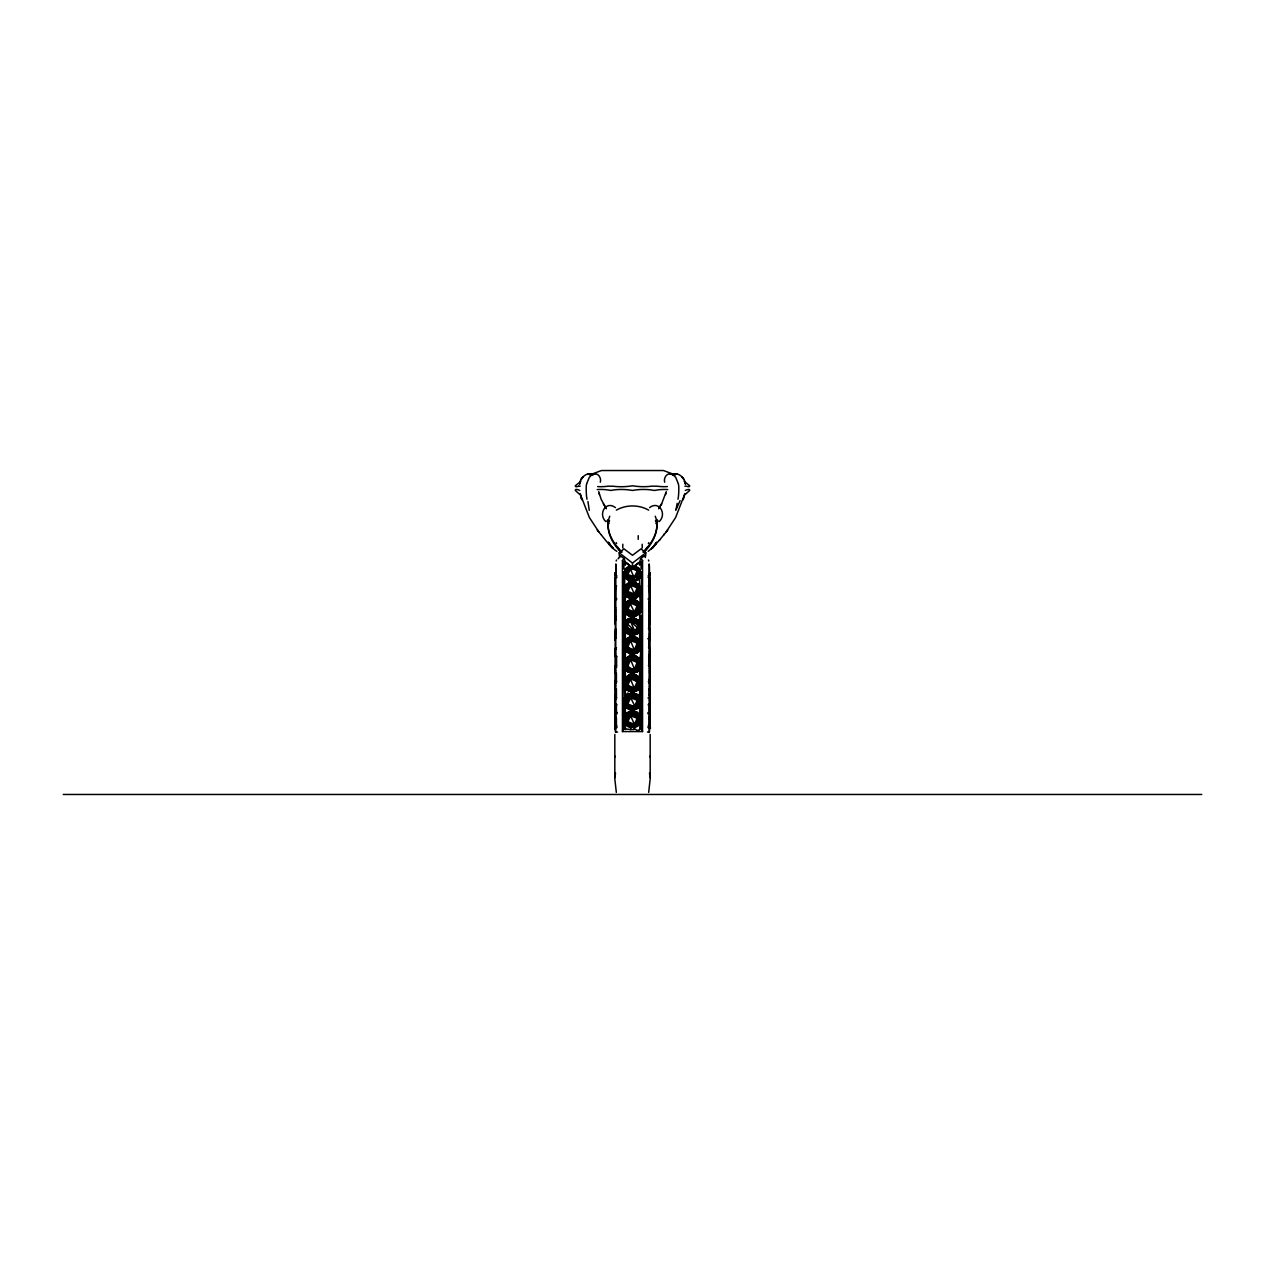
<?xml version="1.0" encoding="UTF-8"?>
<svg xmlns="http://www.w3.org/2000/svg" width="1265" height="1265" viewBox="0 0 1265 1265"><rect width="100%" height="100%" fill="white"/><g stroke="black" fill="none" stroke-linecap="round" stroke-linejoin="round"><path stroke-width="1.5" d="M616.387 619.818L615.438 619.376L615.454 608.987L614.822 700.763L615.549 700.067M615.565 680.364L614.822 686.784L615.565 685.472M615.628 665.706L614.822 672.601L615.565 670.513M615.691 649.53L614.822 649.862L614.822 656.503L614.932 653.784A3.068 0.838 -0.7 0 0 615.565 653.768L614.932 653.784M615.77 632.279L614.822 632.674L614.822 640.216L615.596 636.374M615.328 615.17L614.822 623.993L614.964 618.379A3.099 1.534 -0.6 0 0 615.612 618.364M615.533 597.744L614.822 607.137L615.865 607.896M616.925 726.964C612.529 727.818 616.166 732.973 614.822 722.631L614.885 725.414A3.052 2.166 1.3 0 1 615.549 725.398M616.624 712.733L615.122 713.587L616.15 718.868M615.676 694.959L614.822 695.386L614.822 725.999M616.656 681.582L615.09 683.875L615.343 689.03L616.324 689.504M614.822 666.038L615.486 673.692M616.782 656.661L615.375 656.045L614.822 649.862M614.964 587.529L614.948 617.241M614.964 586.122L614.822 588.715L615.312 572.634M616.387 718.093A5.281 3.273 -81 0 1 616.355 720.402A5.266 3.257 81 0 1 616.387 722.71L616.387 723.264A5.281 2.767 65.6 0 1 616.34 725.193A5.266 1.85 55.9 0 1 616.387 726.537L615.328 727.217L615.328 730.949L615.691 732.388L617.573 731.992M615.328 718.488L615.328 713.065M616.925 704.858L615.343 704.083L615.343 697.964L616.64 697.537M615.343 689.03L615.359 682.167M615.359 673.628L615.375 666.102L616.529 665.611M615.375 656.045L615.391 648.281L616.498 647.727M615.691 732.388L615.818 565.313M636.153 708.89L633.986 709.507L625.795 701.933C619.945 700.019 635.157 683.163 623.898 701.474C623.724 708.732 633.686 712.322 638.588 707.277C641.007 704.985 641.782 701.237 640.47 698.169C640.201 695.639 633.212 692.145 638.034 695.165C640.643 697.031 641.719 700.604 640.754 703.64C640.722 706.17 633.385 711.689 637.244 706.455L637.449 694.706L635.441 693.742L624.024 702.85L625.448 706.139L639.552 706.139L640.817 703.546L630.856 693.252L634.16 693.252L632.5 695.529L628.863 694.026C627.756 702.138 623.724 712.132 636.153 708.89L628.863 694.026L632.5 695.529L634.73 693.505L631.014 693.346L634.16 693.252M634.967 674.862C643.537 676.822 642.683 690.469 633.986 691.417L625.795 683.353C621.51 683.369 625.558 677.06 627.693 675.953L624.562 679.669L624.404 685.978L627.551 690.01L634.113 691.718L634.144 694.011A8.681 8.349 3.1 0 1 638.604 696.319L640.311 698.09M623.914 589.126C623.329 582.153 620.989 566.641 632.5 566.767C644.011 566.673 641.703 582.106 641.086 589.126M624.641 587.419L624.689 576.998M625.384 565.202L625.005 562.008L626.017 562.577M627.693 712.369L626.412 713.555L627.567 712.638L627.756 723.991C618.332 718.694 631.883 730.395 636.153 726.063C649.166 715.421 635.71 715.278 625.448 714.535L624.024 717.65L630.571 724.244L633.986 726.648L637.449 725.351L637.449 712.638L630.856 711.199L634.16 711.199L630.571 715.816L624.024 720.338L624.704 722.315C641.908 727.565 644.96 722.963 631.014 711.341L634.129 712.274A8.681 7.938 2.3 0 1 638.588 714.488L640.28 715.879M630.571 706.613L629.559 709.159L627.756 706.455C620.957 704.178 627.155 708.938 630.666 710.124L630.666 712.322A8.729 8.064 -0.3 0 0 626.381 714.44L624.72 715.879M641.086 686.025L641.086 700.13L634.429 706.613L627.835 704.004L624.404 704.257L625.795 701.933L624.183 699.308L624.704 697.98L627.756 697.41L626.412 695.45L625.906 696.161L627.756 697.41L639.964 697.331L640.817 703.546M627.551 690.01L624.926 687.022L623.898 682.974L624.704 686.674L627.756 688.018L639.552 687.939L640.596 685.978L631.014 674.704L628.405 675.526L627.551 690.01L629.559 691.054L632.5 689.963L640.976 681.598C640.169 675.953 633.006 672.695 628.199 675.716L629.164 675.146L627.756 678.673L624.704 679.479L624.119 680.886L625.795 683.353L624.404 685.978L627.756 688.018L629.164 690.785M640.96 680.997A8.634 8.507 -0.1 0 0 640.106 678.673L639.22 683.353C642.414 685.108 639.837 687.812 637.244 688.018L635.836 690.785L637.449 690.01L637.244 678.673L639.552 678.198L640.074 678.957L627.756 678.673L626.412 676.965L624.704 679.479L627.835 681.566L634.16 674.672L628.847 675.399L635.441 691.054L630.808 691.623L630.682 694.042A8.729 8.444 -0.4 0 0 626.381 696.288L624.689 698.09M640.169 649.214L638.604 651.222A8.776 8.76 -6.3 0 1 635.805 653.104L634.176 653.594L634.176 655.887L627.835 662.417C621.653 677.06 642.367 675.225 641.07 663.429C641.513 655.397 625.432 651.491 627.835 662.417C621.479 664.505 625.021 670.972 629.559 672.363L632.5 671.035L640.976 662.781L640.296 660.63L625.448 659.334L624.024 662.781L624.404 667.208L627.835 666.276C633.243 672.964 646.589 664.22 636.595 671.826A8.776 8.776 0 0 1 635.805 672.221A8.776 8.76 5 0 0 638.604 670.45L637.244 669.074L637.449 657.215L635.852 656.314M623.914 720.876L623.914 728.656L630.666 729.557C631.551 721.619 635.71 733.479 639.616 729.557L641.086 728.656L641.086 720.876M624.689 679.542L626.396 677.439A8.729 8.665 -0.3 0 1 630.682 675.115L630.697 672.79L629.195 672.316A8.776 8.776 0 0 1 627.551 671.415M626.46 658.069A8.76 8.76 0 0 1 630.792 655.729L630.697 653.562L629.195 653.104A8.713 8.697 12 0 1 626.396 651.222L624.056 647.048L624.704 641.719L628.847 637.592L634.144 636.769L634.176 634.461L635.805 633.986M633.291 636.722L630.745 636.801L630.713 634.445L629.195 633.971A8.713 8.555 4.1 0 1 626.396 632.12L624.056 628.341L624.704 623.06L628.183 619.344L634.065 618.079L634.192 615.691L635.805 615.217A8.776 8.412 -1.1 0 0 638.604 613.43C640.296 612.26 643.031 607.738 639.205 607.817L631.014 600.29C624.436 600.938 621.447 609.92 626.412 614.3M640.47 630.096A8.808 8.618 0 0 0 640.96 628.499L641.134 626.855A8.697 8.507 0.4 0 0 641.086 626.033C642.272 618 630.682 620.672 630.729 615.676L629.195 615.217A8.713 8.317 2.3 0 1 626.396 613.414L624.404 611.106L624.056 606.9L625.859 603.294L628.847 600.922L627.756 603.31L627.693 615.249L627.029 614.79L627.756 612.323L639.647 613.035L640.438 611.691A8.808 8.365 0.2 0 0 640.96 610.268M628.183 584.003L637.165 587.972L640.596 588.051L640.944 589.427L639.205 590.043L640.296 594.012L636.153 597.776L629.559 583.386L636.153 583.655L637.244 585.758L639.948 586.849L640.596 588.051L639.205 590.043L640.596 593.38C639.394 597.697 625.021 590.565 626.412 596.195L624.53 593.918L624.056 589.427L628.405 584.082L627.551 584.367L627.756 594.344L626.412 596.495L624.704 594.012L625.795 590.043L624.404 588.051L627.756 585.758C630.966 578.753 637.86 589.205 640.976 592.099L638.604 595.325A8.776 8.08 -0.8 0 1 635.805 597.064L634.208 597.491C636.295 601.223 628.61 601.239 630.729 597.491L629.195 597.048A8.713 7.97 1.9 0 1 626.396 595.309C619.913 590.913 627.282 580.951 633.986 583.07C641.893 581.41 643.284 600.148 637.244 594.344L637.449 584.367L640.074 587.245L641.118 590.992L641.07 590.059L639.205 590.043L630.27 598.266L634.16 598.566L624.183 588.731C625.985 583.276 633.512 581.52 637.971 584.936L625.906 585.727M640.311 576.998L638.604 578.105A8.776 7.606 -0.6 0 1 635.805 579.75L634.208 580.161C636.168 583.971 628.768 583.971 630.745 580.145L629.195 579.734A8.713 7.495 1.6 0 1 626.412 578.089L625.384 577.061M624.562 715.737L627.756 715.421L629.258 711.562L632.5 713.65L635.757 711.562L637.244 715.421L639.552 714.535C642.494 721.635 630.682 730.601 626.412 724.244L626.966 724.956L627.756 723.991L624.562 721.777M632.5 713.65L632.5 710.993L631.757 711.278L632.5 713.65L634.73 711.499M640.976 662.781L640.944 665.912A8.808 8.808 0 0 1 640.47 667.541L640.976 665.754L632.5 657.61L633.291 655.618M629.164 653.309L625.448 650.273L624.024 646.842L632.5 638.525L632.5 636.769C624.926 636.422 624.23 657.436 634.176 653.594M625.448 595.23L624.562 594.012L627.756 594.344L627.029 596.953L628.847 597.776L630.571 593.949L629.559 598.045L632.5 596.115L632.468 600.227L635.742 600.954L632.5 600.132L628.847 600.922L636.153 615.707L637.449 601.65L635.441 600.638L628.847 600.922M631.014 583.07L632.5 583.971L634.16 583.276L632.5 582.896L624.024 592.099L623.914 605.998M632.484 583.039L630.745 580.145M634.129 712.274L634.113 710.029L629.559 709.159M628.847 675.399L632.5 676.728L635.836 675.146L637.244 678.673L640.438 679.684L638.604 677.455A8.681 8.602 6.4 0 0 634.16 675.115L634.16 672.695A8.634 8.618 0 0 0 637.228 671.415L637.244 669.074L640.296 667.92L637.165 666.276L640.596 667.208L639.22 664.331L640.596 661.342L637.244 659.587L635.441 656.187L632.5 657.61L629.559 656.187L625.859 658.78L624.183 662.054L633.986 672.743L636.817 671.715L637.244 669.074L639.094 669.802L640.296 667.92M640.96 720.085A8.808 7.938 0 0 1 640.47 721.54L637.165 721.777L640.296 722.315L636.595 725.636L640.438 721.777M635.742 708.859L630.033 709.159L631.014 709.507L634.429 706.613L637.165 700.32L640.596 698.659L639.22 701.933L640.596 704.257L637.165 704.004L640.296 704.921L637.244 706.455L637.307 708.115L639.552 706.139M634.429 697.711L635.441 693.742L637.244 697.41L638.588 695.671L637.449 694.706M640.976 681.598L639.22 683.353L640.296 686.674L639.094 688.524L637.244 688.018L635.836 690.785A8.776 8.649 0 0 0 636.564 690.405L639.552 687.939M638.588 677.091L637.449 676.127L637.244 678.673L638.588 677.091L639.552 678.198M640.311 604.717L639.663 594.186M641.086 642.92L641.086 627.835M640.944 610.046L641.118 608.291L641.086 612.782M641.086 569.076L641.055 563.431C637.845 560.948 641.908 557.185 644.454 555.983M620.546 555.983L624.262 558.671L622.443 560.49L622.443 731.565L642.557 731.565L642.557 560.49L640.738 558.671M648.075 726.964C652.724 730.3 649.024 727.644 650.178 722.631L650.178 725.999L650.036 587.529M649.688 572.634L650.178 588.715L650.178 581.774L650.036 583.987M616.371 638.351L615.502 637.987L615.739 628.879M616.498 599.61L615.47 599.12L615.502 586.849L616.656 586.043M616.008 575.449L615.818 563.953L615.818 564.838M649.182 614.964L650.178 615.359L649.388 616.624M648.834 680.017L650.178 681.803L649.546 686.974M614.822 757.118L614.837 755.948M649.973 579.18L649.72 582.612M649.324 694.959L650.178 695.386L649.546 700.905M614.822 586.723L614.869 583.94M614.822 605.192L614.996 599.151L616.877 598.883M607.627 520.168L609.556 520.753L607.437 520.374L607.817 522.619M649.34 629.48L649.087 620.704L649.024 629.148M624.262 558.671L625.226 561.976L641.102 574.057L639.141 579.006L640.438 577.251L630.571 576.808L627.756 577.267L627.551 580.097L627.551 568.159L634.967 567.384L629.559 567.226L635.742 581.173M634.176 634.461C624.768 638.019 628.31 625.305 627.551 619.739C630.966 617.636 635.726 617.873 638.588 620.799C646.162 627.045 623.724 615.928 624.119 624.863M629.258 637.481L633.986 636.912L637.449 638.351C639.125 642.905 633.212 659.223 639.647 650.178C641.624 647.316 641.576 643.268 639.552 640.438L625.448 640.438L624.404 642.43L633.986 653.799L636.153 653.12L637.244 649.925L640.296 648.977L640.976 646.842L631.014 636.912M624.562 623.487L627.756 621.653L628.847 618.996L632.5 619.724C637.892 616.956 624.009 618.063 630.571 621.558L637.165 624.23L640.296 623.06L640.944 625.1L629.559 634.524C618.253 630.966 629.353 619.376 636.153 618.996C641.039 621.858 632.421 640.817 639.552 631.472A8.808 8.618 0 0 0 640.106 630.84M615.106 572.634L615.628 574.911M633.132 567.179L639.79 561.96L627.835 571.211L624.704 570.989L628.183 567.811L624.183 572.239L632.5 578.927L630.84 581.505L634.16 581.505L635.441 580.935L632.5 578.927L629.258 581.173L639.205 573.251L641.07 573.472L641.102 574.421L640.074 570.894L637.449 568.159L637.449 580.097L638.588 579.212L637.244 577.267L640.596 576.571L639.205 573.251L640.596 571.59L628.847 567.479L627.756 569.234C623.582 569.977 622.744 575.622 625.448 578.311L627.756 577.267L628.958 579.718M641.07 573.472L639.205 573.251L640.47 577.172L640.817 576.002M645.688 556.062L645.814 552.789L641.007 548.868L632.5 555.303L623.993 548.868L619.186 552.789L619.312 556.062M615.454 588.051L615.502 586.849M615.438 588.225L615.154 594.534M614.837 777.659L615.517 773.073M649.562 612.545L649.324 601.112L649.309 610.552M624.404 716.385L625.906 714.013L627.756 715.421L629.164 711.594L628.199 712.274L629.559 711.736L630.571 715.816L627.835 721.777L624.404 721.683L623.93 719.69L624.53 715.832L625.795 719.706L624.704 722.315L627.835 721.777L634.429 724.244L635.441 726.331L632.5 726.521M641.07 590.059L640.976 589.395M615.106 575.67L615.328 573.946L615.517 575.29M677.17 503.359L676.111 509.273M615.423 629.053L615.312 633.607M649.498 703.957L649.498 710.851L649.577 703.087M649.514 717.856L649.498 724.687L649.577 717.129M650.178 714.187L650.178 709.428L649.546 714.282M627.693 597.396L627.756 594.344L625.052 594.645M648.502 599.61L649.894 597.57L649.577 591.293M615.391 648.281L615.312 651.443M649.214 648.186L649.056 638.999L649.056 648.344M649.641 673.249L649.562 681.218L649.91 670.782M649.514 688.824L649.53 696.288L649.593 688.255M614.996 597.444L614.822 597.902M648.676 689.504L649.657 689.03L649.925 683.922L648.344 681.582M648.075 704.858L649.657 704.083L649.925 701.174M648.85 718.868L649.925 713.523L648.376 712.733M648.613 619.818L649.672 617.288M648.85 656.361L649.688 653.594M640.976 575.385L640.754 576.461L639.205 573.251M615.375 666.102L615.312 668.363M629.164 634.508L624.926 630.729L637.244 630.919L638.588 632.563L637.307 633.702L640.754 629.132L640.47 623.582A8.697 8.507 0.4 0 1 640.754 624.404M647.759 638.778L649.498 637.987L649.688 635.742M623.898 683.084L624.056 681.361A8.76 8.634 0 0 1 624.894 678.894M623.898 701.474L624.056 699.719L625.795 701.933L623.93 702.154L624.704 704.921L627.756 706.455L629.164 708.827M641.118 626.602L640.944 628.341L641.118 626.602L639.22 626.286L631.014 618.348M640.944 575.749L641.102 574.057M640.976 592.099L641.118 590.692L639.205 590.043L640.754 593.174L640.976 592.099L641.086 605.998M623.914 623.93L623.914 609.667L630.571 603.152L637.165 605.745L640.596 605.524C643.063 611.422 635.916 594.819 634.429 603.152L625.448 603.658L623.866 608.686A8.649 8.191 0.1 0 0 623.914 609.493M640.106 649.514A8.808 8.776 -0.3 0 0 640.96 647.142L640.296 641.719L637.244 640.485L635.836 637.513A8.76 8.729 0 0 0 634.318 636.959A8.649 8.602 0.2 0 0 629.211 637.513L635.742 653.357M624.404 667.208L625.795 664.331L624.246 661.785L624.056 665.912A8.634 8.618 0 0 0 624.53 667.493L624.056 665.912M640.976 643.885L634.429 649.783L627.756 649.925L625.052 649.657L624.056 643.759L625.795 645.197L624.404 648.281L627.835 647.048C635.726 652.898 643.363 644.77 639.616 659.476L640.438 660.915A8.634 8.618 0 0 1 640.96 662.496L641.118 664.251L639.22 664.331L640.754 666.718L640.976 665.754M624.119 662.196L624.515 661.01A8.76 8.76 0 0 0 624.04 662.56L623.898 664.251L625.795 664.331L624.704 660.63L627.693 657.12L624.562 660.915L625.795 664.331L624.024 665.754M640.944 647.048L640.944 643.759L638.604 639.078A8.681 8.618 -6.2 0 0 634.176 636.738M648.992 575.449L649.672 573.946L649.894 575.67M630.713 636.785A8.729 8.634 0.3 0 0 626.396 639.078L624.183 643.142L625.795 645.197L623.93 646.099L624.056 643.759M624.183 588.731L624.704 594.012L627.835 591.482L630.571 585.505M640.976 717.65L640.47 721.683L640.47 715.832M641.118 683.084L640.754 685.424L639.22 683.353L641.118 683.084L640.596 680.191L637.165 681.566L630.571 678.878L627.835 685.377L624.404 685.978M624.04 699.529L623.866 701.126A8.618 8.207 0 0 0 623.93 701.949M627.551 633.528C614.537 608.101 636.311 645.039 637.244 630.919L640.438 630.017L640.976 628.088L639.22 626.286L640.296 623.06M624.04 589.68L623.866 591.198A8.618 7.796 0 0 0 624.53 594.17M634.208 580.161L632.5 581.552M587.956 501.525L589.253 510.38M608.37 520.389C606.457 532.328 612.687 544.108 621.052 552.267M624.024 681.598L624.562 679.669L627.835 681.566L625.795 683.353L624.056 681.361M615.106 597.57L615.47 599.12M636.817 580.429L637.244 577.267L639.647 578.421L637.244 577.267L636.042 579.718M640.817 592.747L640.438 594.012L637.244 594.344L636.595 597.792L638.588 596.195M641.07 607.69L639.205 607.817L640.438 611.691L637.244 612.323L636.817 615.407L640.596 611.106L640.976 609.746L639.205 607.817L640.596 605.524M627.756 697.41L628.405 694.074L627.756 697.41L625.448 696.715L624.704 697.98L625.795 701.933L624.404 698.659M677.993 499.264C678.957 495.121 679.068 484.495 678.356 483.989M628.847 580.698L627.756 577.267L624.562 577.251L624.246 572.27M637.449 633.528L636.595 634.129L637.244 630.919L639.647 631.425L640.881 628.863M626.966 724.956L627.756 723.991L625.052 722.884M579.576 483.989L579.75 482.977L579.56 484.147C579.702 478.36 587.213 470.88 592.779 475.166L590.929 474.027L591.735 474.359M615.343 697.964L615.312 699.007M630.666 712.322L631.757 711.278M637.449 652.376L636.595 652.946L637.244 649.925L639.141 650.858L640.596 648.281L639.22 645.197L640.596 642.43L637.165 643.205L630.571 640.485L629.559 637.291L632.5 638.525C635.663 634.429 644.739 643.442 637.165 643.205L634.429 649.783L631.014 653.799L629.258 653.357L632.5 651.886L636.153 653.12M634.208 597.491L632.5 598.661L630.729 597.491M623.93 719.69L623.898 718.757L625.795 719.706L624.246 716.575L623.93 719.69L625.795 719.706L624.704 715.737L625.448 714.535M627.551 568.159L625.448 569.946M666.276 491.658L661.595 503.897M624.151 643.284L624.515 642.114L627.835 643.205L624.704 641.719L625.906 639.837L627.756 640.485L629.164 637.513L627.551 638.351L627.756 640.485L624.562 642.082M619.597 557.501L620.514 555.983M586.644 483.989C585.932 484.495 586.043 495.121 587.007 499.264M657.183 522.619L657.563 520.374L655.444 520.753L657.373 520.168M636.153 615.707L632.5 614.189L629.258 616.087L639.205 607.817L640.754 610.821L640.976 609.746M624.183 699.308L623.914 686.025M637.244 630.919L639.141 632.089L640.296 630.176L630.571 621.558L636.153 634.239L629.258 634.54L627.756 630.919L624.404 629.496L625.795 626.286L624.704 623.06L625.906 621.21L627.756 621.653L628.847 618.996M656.519 520.737L655.934 523.631M640.596 576.571L637.165 574.484M640.596 623.74L639.22 626.286L640.754 629.132L640.976 628.088M635.852 708.827L637.244 706.455L639.141 706.503M634.192 615.691L632.895 616.624M684.934 493.556L675.636 517.496L666.307 531.711L667.683 530.003M629.164 600.986L624.119 606.741M630.682 694.042L632.5 693.046L632.5 695.529L631.757 693.267M586.739 483.562L589.269 477.411L591.814 474.834L594.898 473.885L593.696 474.106C598.266 472.446 601.666 478.344 600.306 482.218M640.976 646.842L640.754 647.854L639.22 645.197L641.086 644.612M630.666 710.124L633.259 709.712M624.119 589.348L624.357 588.367M629.164 581.141L630.571 576.808M624.704 604.86L627.756 603.31L627.693 601.697L625.448 603.658M624.024 643.885L624.246 642.952A8.76 8.729 0 0 1 624.53 642.177L624.183 643.142M665.943 493.366L665.627 494.568M629.164 616.039L630.571 612.007L624.183 606.235A8.76 8.317 0.1 0 1 624.53 605.54M649.91 727.249L648.55 727.027M629.559 634.524L630.571 630.697M640.881 703.087L638.604 707.941L634.144 710.155M650.115 713.998L648.202 714.077M624.325 572.049L625.384 568.776L628.278 566.593L629.859 566.024L632.31 567.368M647.427 731.992L649.309 732.388L649.672 727.217M648.676 792.38L650.178 778.955L650.178 734.475M634.429 659.682L635.742 656.282L631.014 655.792L629.559 656.187L627.756 659.587L624.404 661.342M625.906 569.408L638.588 569.266L636.153 567.479L630.84 567.194M657.405 522.192L657.673 520.642M630.666 729.557L634.097 729.462M624.183 717.002L624.53 715.832M640.881 684.918L638.604 689.472A8.665 8.46 0.4 0 1 634.144 691.765M640.817 610.442L640.47 611.596L637.165 609.414L640.296 611.77L637.307 615.249L637.244 612.323L639.647 613.035M632.5 567.131L631.014 566.941M625.859 585.995L624.704 587.419M684.144 496.797L683.147 499.833M636.153 580.698L637.244 577.267M636.153 597.776L637.244 594.344L639.552 595.214M640.817 647.569L640.47 648.645L637.165 647.048L640.296 648.977M649.309 732.388L649.182 563.953L649.451 566.467M640.817 628.8L640.438 630.017L639.22 626.286L640.976 625.179M624.183 662.054L624.53 661.01M640.976 684.539L641.086 682.341M637.971 712.812L637.244 715.421L640.438 715.737L637.165 718.283L634.429 724.244L630.571 715.816L637.165 718.283L640.596 716.385L639.22 719.706L640.817 721.003M640.47 667.493L640.817 666.497M616.166 561.012L616.514 560.031M638.034 695.165L637.244 697.41L640.438 698.074L637.165 700.32L630.571 697.711L627.835 704.004L624.562 704.447L627.756 706.455L626.966 707.72L626.412 707.056L627.567 708.147M630.697 675.13L632.5 674.482L632.5 676.728L629.559 675.099M640.137 723.011L639.616 729.557M637.244 669.074L635.441 672.363L632.5 671.035L629.258 672.221L630.571 669.011L634.429 669.011L635.836 672.174L636.817 671.715M626.966 633.069L627.756 630.919L624.562 630.017L625.052 630.84A8.649 8.444 0.1 0 0 625.321 631.535L627.756 630.919L628.847 634.239M640.976 572.871L639.948 570.468L634.73 567.068M637.244 678.673L638.034 676.569M624.119 647.506L625.448 650.273L627.756 649.925L628.847 653.12L630.571 649.783L629.559 653.404L626.966 651.918L627.756 649.925L624.562 648.739L627.835 647.048L630.571 640.485M609.777 516.199C604.322 528.976 612.75 543.46 622.111 552.078M624.689 604.717L627.946 600.701A8.776 8.191 0.3 0 1 630.729 599.657M616.45 698.786L616.387 698.264A5.266 1.85 55.8 0 0 616.34 696.92A5.281 2.783 65.6 0 0 616.387 694.991L616.387 694.438A5.266 3.273 81 0 0 616.34 692.129A5.281 3.273 -81 0 0 616.387 689.82L616.387 689.267A5.266 2.767 -65.7 0 0 616.434 688.745M635.441 672.363L634.429 669.011L637.165 662.417L640.596 661.342M626.412 579.212L627.756 577.267L625.353 578.421L624.404 576.571L627.835 571.211L624.404 571.59L625.78 573.251L624.024 575.385M624.404 593.38L625.795 590.043L624.056 589.427M640.944 662.607L640.296 660.63L637.244 659.587L638.034 657.673L635.441 656.187M627.835 605.745L624.404 605.524L625.795 607.817L624.704 611.77L627.756 612.323L628.847 615.707L627.029 614.79M627.551 671.32L627.756 669.074L630.571 669.011L629.164 672.174A8.713 8.697 -14.5 0 1 626.396 670.45L624.704 667.92L627.835 666.276L630.571 659.682L629.559 656.187M675.747 510.38L680.08 500.64M632.5 596.115L633.986 598.424L630.84 598.566L632.5 596.115L635.441 598.045L634.429 593.949L637.165 587.972L640.47 588.051L637.244 585.758L638.588 585.189L639.647 586.581L637.244 585.758M628.847 615.707L630.571 612.007C631.504 615.849 639.125 618.095 632.5 614.189L630.033 616.308L635.441 615.992L630.84 616.482L632.5 616.466L632.5 614.189L633.986 616.387M640.438 642.082L637.244 640.485L637.449 638.351M622.443 731.565L623.914 728.561M624.056 575.749L624.404 576.571L627.835 574.484L630.571 568.902M627.756 715.421L629.559 711.736M649.91 713.555L648.059 713.397M641.814 561.96L642.557 560.49M630.729 653.61L635.441 653.404L637.244 649.925L638.588 651.412L637.307 652.519L639.552 650.273M631.014 709.507L635.441 709.159M637.307 597.396L637.244 594.344M627.567 725.351L635.441 726.331L637.244 723.991L639.552 723.453M640.438 623.487L637.244 621.653L637.449 619.739M647.032 547.761L647.522 546.954M637.971 602.187L640.074 604.607L634.429 603.152L636.153 600.922L637.449 601.65M627.693 690.026L628.863 690.769L630.571 688.081L629.559 691.054L632.5 689.963L635.441 691.054L637.244 688.018L639.094 688.524M651.254 549.089L656.551 542.385L653.309 547.002L648.154 551.35M640.596 685.978L640.817 685.25A8.808 8.681 0.1 0 1 640.47 686.152M658.701 508.625L661.658 503.786L658.67 508.577M646.557 548.536L644.755 551.334M655.175 544.646L656.661 542.321M640.976 606.931L640.296 604.86L637.244 603.31L638.034 602.077M627.567 694.706L626.412 695.671M626.966 707.72L628.863 708.89M659.207 521.575C667.224 514.017 659.065 500.213 649.577 507.613M581.078 479.482L581.615 478.644M639.552 578.311L640.296 577.172M655.982 543.412L653.309 547.002M634.429 621.558L636.153 618.996L637.244 621.653L639.948 622.412M624.704 623.06L627.835 624.23L634.429 630.697L635.441 634.524L630.84 634.983L632.5 632.848L635.742 634.54M618.111 558.845L619.297 557.201M631.678 618.348L632.5 619.724L636.153 618.996M629.258 600.954L634.967 600.654L633.986 600.29L630.571 603.152L627.835 609.414L624.562 611.691L626.412 614.078L627.756 612.323L624.562 611.691A8.649 8.191 0.1 0 1 624.04 610.283M635.441 726.331L637.244 723.991L638.588 724.545M663.856 534.81L664.489 533.988L659.35 540.345M667.509 530.225L664.172 534.399M626.412 632.563L627.756 630.919M625.448 640.438L628.183 637.94M659.935 539.633L652.107 548.235L653.578 546.875M637.165 628.025L640.596 629.496L638.604 632.136A8.776 8.634 -1.7 0 1 635.805 633.986M631.014 672.743L630.033 672.49L632.5 671.035L633.986 672.743L630.808 672.774M627.551 652.376L626.412 651.412L627.756 649.925M637.307 671.399L639.552 669.201L639.616 678.657M643.948 552.267C652.313 544.108 658.543 532.328 656.63 520.389M625.384 585.363L626.918 583.845A8.76 7.748 0.2 0 1 630.745 582.216M634.429 585.505L636.153 583.655L637.449 584.367M631.757 636.817L632.5 638.525L633.986 636.912L635.742 637.481L634.429 640.485L636.153 637.592L637.307 638.287L638.588 639.347L637.244 640.485M639.616 724.402L638.604 725.478A8.76 7.732 0.7 0 1 635.789 727.09L634.129 727.565M627.756 723.991L628.863 726.063L630.571 724.244M625.448 621.795L628.183 619.344M636.153 656.472L637.244 659.587L638.588 658.195L637.449 657.215M640.944 702.881L639.22 701.933L641.086 700.731M637.449 568.159L631.757 566.846M624.024 720.338L623.93 719.548L624.53 721.683M642.889 552.078C652.25 543.46 660.678 528.976 655.223 516.199M630.286 691.259L632.5 689.963L633.243 691.528L629.258 690.832M651.949 548.457L653.341 547.081M625.906 639.837L627.551 638.351M624.704 667.92L627.756 669.074L626.412 670.355L624.562 667.588L627.756 669.074L628.847 672.063M637.307 580.398L638.588 579.212M632.8 567.337L640.058 562.055L632.69 567.368M637.307 615.249L638.588 614.078L637.244 612.323M639.616 562.498L639.616 565.202M683.875 495.674L689.694 490.456A42.441 5.582 -41.9 0 0 685.456 490.409L685.345 490.393M627.835 574.484L634.429 576.808L637.165 571.211L640.438 571.59L637.244 569.234L638.034 568.523M631.014 634.919L630.033 634.793L632.5 632.848L633.986 634.919M626.412 677.091L627.551 676.127L627.756 678.673L625.448 678.198M634.429 568.902L636.153 567.479M672.569 474.881C678.182 471.276 685.14 478.391 685.424 483.989L685.282 483.119L685.44 484.147M625.906 621.21L627.551 619.739M580.904 481.253L575.306 485.776A44.307 5.503 -39 0 0 578.706 486.171M623.914 574.737L625.78 573.251L624.024 572.871M626.412 688.966L627.029 689.536L627.756 688.018L625.353 687.733L626.412 689.093L627.756 688.018L624.704 686.674M633.986 653.799L630.033 653.61L632.5 651.886L633.243 653.894L635.441 653.404M632.5 567.606L632.5 563.083L645.814 552.789M635.062 565.692L636.01 564.965M636.595 615.676L637.449 615.027M629.258 656.282L630.856 655.808L632.5 657.61L634.967 656.013M637.244 621.653L638.588 620.656L639.552 621.795M638.588 689.093L637.449 690.01M640.976 720.338L639.22 719.706L641.086 718.346M623.93 591.403L625.795 590.043L623.882 590.692M630.697 655.918L634.144 655.871A8.681 8.681 0 0 1 638.619 658.259L640.074 660.172L638.034 657.673M649.672 607.485L650.004 597.444L650.178 607.137M648.755 624.942L650.178 623.993L650.178 615.359M639.094 706.724L638.588 707.056A8.776 8.365 0 0 1 636.564 708.384M624.024 684.539L625.795 683.353L624.404 680.191M640.296 679.479L637.165 681.566L634.429 688.081L627.835 685.377M623.93 609.034L625.795 607.817L624.024 606.931L624.404 611.106L627.835 609.414L634.429 612.007L637.165 605.745L640.438 605.35L635.836 600.986M628.199 694.327L629.164 693.694M632.5 638.525L635.742 637.481M627.551 657.215L628.405 656.677L627.756 659.587L625.906 658.733M631.014 691.417L635.742 690.832M624.404 588.051L627.835 587.972M635.836 634.508L636.817 633.923M636.595 671.826L637.449 671.32M637.244 603.31L638.588 602.519L639.552 603.658M648.629 641.07L650.178 640.216L650.178 632.674L649.404 634.477M623.93 627.361L625.795 626.286L624.53 623.582A8.76 8.57 -0.1 0 0 624.246 624.42L624.024 628.088M626.412 585.474L627.551 584.367M629.559 618.712L632.5 619.724L635.441 618.712M635.836 653.309L636.817 652.772M629.164 656.314L627.756 659.587L626.412 658.195L625.384 659.476L625.384 650.02L626.966 651.918M648.581 657.262L650.178 656.503L650.178 649.862L649.419 651.855M628.863 726.063L632.5 725.762L633.243 726.743M678.261 483.562L675.731 477.411L673.186 474.834L670.102 473.885L671.304 474.106C666.75 472.446 663.334 478.344 664.694 482.218M636.153 583.655L632.5 583.971L635.441 583.386M616.355 510.127C626.159 504.561 638.841 504.561 648.66 510.127M634.16 581.505L632.5 578.927L632.5 581.726L635.441 580.935M614.822 680.728L614.901 683.385A3.052 1.218 0.9 0 1 615.565 683.369M639.094 724.007L637.449 725.351M624.404 629.496L627.835 628.025L634.429 630.697M632.895 635.157L632.5 632.848M639.22 664.331L641.086 663.524M637.449 708.147L636.817 708.542M649.546 672.869L650.178 666.038L648.581 665.327M623.882 574.057L625.78 573.251M627.551 601.65L628.183 601.27M633.986 566.941L632.5 567.558L632.5 566.767L634.967 567.384M649.498 637.987L649.577 629.053L648.392 628.326M589.616 474.96L601.492 470.533L663.508 470.533L675.384 474.96M639.22 719.706L641.118 719.058M629.559 726.331L632.5 725.762L632.5 726.822M616.909 577.504L615.027 577.82M625.052 612.434L627.756 612.323M648.202 725.715L649.008 725.478A3.052 2.166 -1.3 0 1 650.115 725.398M639.964 697.331L637.244 697.41L636.153 694.026M648.012 575.97L648.803 575.749A3.083 1.565 -0.3 0 1 649.894 575.686M648.202 712.416L649.008 712.211A3.052 1.882 -1.1 0 1 650.115 712.148M623.882 608.307L625.795 607.817M630.824 655.855L634.176 655.887M623.93 683.812L625.795 683.353M639.22 701.933L641.118 701.474M625.448 586.28L627.756 585.758L626.412 585.189M648.202 727.707L649.008 727.533A3.131 1.676 0 0 1 650.115 727.501L649.451 727.486M648.186 698.28L649.008 698.106M636.817 725.731L636.153 726.063M587.608 474.154L589.364 473.853M623.898 626.602L625.795 626.286L624.056 625.1L623.898 626.76A8.649 8.444 0.1 0 0 624.53 630.096M644.486 555.983L645.403 557.501M634.16 672.695L630.84 672.695A8.634 8.618 0 0 1 627.772 671.415L625.353 669.058L625.384 678.657M629.559 600.638L633.986 600.29M633.275 674.545L631.014 674.704M616.941 713.397L615.122 713.587M637.244 659.587L639.552 659.334L638.604 658.259M628.183 567.811L629.258 567.669M639.205 607.817L641.07 607.627L641.118 608.512L641.07 607.627M630.84 581.505L633.243 581.378M623.898 645.34L625.795 645.197M633.322 653.942L632.437 653.973L633.291 654.005M627.756 669.074L625.052 668.568M630.84 653.815L632.5 653.989M633.259 693.188L634.144 694.011M632.5 711.294L634.16 711.199M649.973 577.82L648.091 577.504M650.004 599.151L648.123 598.883M650.178 640.216L649.404 636.374M630.84 672.695L633.275 672.948M649.435 668.299L650.178 666.038M633.986 691.417L632.5 691.576L632.5 689.963M632.5 672.901L633.322 672.822A8.634 8.618 0 0 1 632.5 672.822L632.5 671.035M629.258 581.173L632.5 581.347M579.797 490.409L579.591 490.393A42.457 5.582 41.9 0 0 575.322 490.472L581.125 495.674M632.453 635.125L630.745 634.54M650.178 672.601L649.435 670.513M625.353 613.035L626.412 614.078M63.25 794.467L1201.75 794.467M649.672 615.28L650.178 623.993M615.612 616.624L614.822 615.359M649.688 633.607L650.052 636.39M649.688 651.443L650.178 655.76M649.688 668.363L650.084 670.513M615.328 617.288L615.438 619.376M615.596 634.477L614.822 632.674M615.312 635.742L615.502 637.987M615.549 727.486L614.885 727.501A3.131 1.676 0 0 1 615.992 727.533L616.798 727.707M649.688 699.007L648.36 697.537M649.388 618.379L650.036 618.379A3.099 1.534 0.6 0 1 649.388 618.364M649.372 574.911L649.894 572.634M634.16 674.672L632.5 674.53L634.16 675.099M631.014 598.424L632.5 598.487M639.22 645.197L641.118 645.419M633.986 709.507L632.5 709.681L632.5 708.321L633.243 709.618M631.014 600.29L632.5 601.444L632.5 600.132M616.798 714.077L614.822 714.187L614.822 709.428L614.885 712.148A3.052 1.882 1.1 0 1 615.992 712.195M590.534 473.932L589.79 473.853M631.678 655.681L632.5 657.61M625.906 603.073L627.756 603.31L626.412 602.519M629.258 616.087L631.014 616.387M675.636 473.853L677.392 474.154M624.404 576.571L627.756 577.267M629.258 634.54L630.286 634.761M625.337 594.186L625.384 602.994M626.412 568.902L627.756 569.234M615.992 712.211L616.798 712.416M630.682 691.749L629.195 691.307M634.192 617.921L639.616 621.384L639.616 612.26M629.258 653.357L630.27 653.641M616.988 575.97L616.197 575.749A3.083 1.565 0.3 0 0 615.106 575.686M634.208 582.185L638.604 584.272L640.359 587.419M615.992 725.478L616.798 725.715M637.244 569.234L639.948 570.468M634.73 655.95L635.742 656.282M627.029 596.953L628.847 597.776L627.756 594.344M633.986 618.348L634.73 618.506M629.258 672.221L630.286 672.585M635.141 566.024L638.872 567.985L640.422 571.163M627.835 591.482L634.429 593.949M633.986 583.07L634.73 583.212M631.014 726.648L630.286 726.505M637.165 685.377L640.296 686.674M637.165 662.417L630.571 659.682L634.429 669.011M633.986 636.912L634.73 637.086M648.471 665.611L649.625 666.102L649.91 668.363M649.91 651.443L649.609 648.281L648.502 647.727M650.036 680.665L650.178 686.784M637.307 675.953L636.153 675.399L634.429 678.878L635.742 675.115L632.5 676.728L631.757 674.625M629.258 708.859L630.286 709.365M634.714 600.448L635.742 600.954M624.704 660.63L627.835 662.417M625.906 677.613L627.756 678.673M616.846 551.35C610.774 547.682 603.516 537.451 601.144 534.81M637.244 706.455L638.588 707.277M649.498 588.842L649.483 578.927L649.783 593.633L649.498 586.849L648.344 586.043M648.708 608.418L649.91 615.28M626.412 620.656L627.756 621.653M624.704 697.98L627.835 700.32M619.186 552.789L632.5 563.083M626.981 563.32L632.01 567.226M631.868 567.179L625.147 562.039L623.945 563.431L623.914 569.076M625.384 562.498L629.859 566.024M684.096 481.253L689.694 485.776A44.307 5.503 39 0 1 686.247 486.139A47.706 10.088 31.5 0 1 684.871 486.187M637.165 591.482L640.296 594.012M624.704 715.737L627.835 718.283M615.423 507.613C605.935 500.213 597.776 514.017 605.793 521.575M626.412 639.284L627.756 640.485M611.422 546.875L612.893 548.235M624.024 702.85L623.898 701.253M611.691 547.002L613.098 548.488L608.339 542.321L611.691 547.002L609.018 543.412M624.863 723.011L626.396 725.478A8.681 7.716 -2 0 0 630.65 727.565M638.588 695.671L639.552 696.715M640.074 715.12L640.438 715.737M639.616 602.994L637.054 600.701A8.808 8.254 -1 0 0 634.208 599.626M624.578 686.468L626.396 689.472A8.713 8.539 -4.7 0 0 629.195 691.307M597.317 530.003L598.693 531.711L589.364 517.496L580.066 493.556M625.353 650.178L626.412 651.475M600.828 534.399L597.491 530.225M683.385 478.644L682.151 477.111L683.922 479.482M638.588 639.284L639.948 641.07M638.588 568.902L639.552 569.946M626.412 707.277L625.448 706.139M626.412 724.545L625.448 723.453M624.04 647.142A8.649 8.602 0.2 0 0 624.894 649.514L625.052 649.657M620.245 551.334L618.443 548.536M624.926 649.483L625.448 650.273M632.5 578.927L633.986 581.315M603.342 503.786L606.33 508.577M606.299 508.625L601.16 499.343L598.725 491.658M608.449 542.385L609.825 544.646M617.478 546.954L617.968 547.761M625.448 687.939L625.052 687.306M639.552 586.28L639.948 586.849M622.443 560.49L623.186 561.96M639.948 659.966L640.438 660.915M641.086 728.561L642.557 731.565M648.486 560.031L648.834 561.012M581.331 498.299L581.853 499.833L580.856 496.766M616.387 713.001L616.387 712.764A5.281 1.85 55.9 0 0 616.34 711.42A5.281 2.767 65.6 0 0 616.387 709.507L616.387 708.953A5.266 3.257 81 0 0 616.34 706.645A5.281 3.273 -81 0 0 616.387 704.336L616.387 703.783M599.373 494.568L599.057 493.366M616.324 792.38L614.822 778.955L614.822 734.475M649.483 773.073L650.163 777.659M609.066 523.631L608.481 520.737M630.729 615.676L633.306 616.561L632.5 616.466M607.311 520.642L607.595 522.192M615.28 582.612L615.027 579.18M615.075 701.174L615.343 704.083M649.91 633.607L649.577 629.053M650.163 755.948L650.178 757.118M614.964 583.718L614.822 581.774L614.822 584.825M649.451 566.941L649.483 575.29M649.498 586.849L649.53 599.12M649.546 608.987L649.562 619.376M614.822 695.386L614.901 698.059A3.052 1.565 1 0 1 615.565 698.043M650.036 584.414L650.036 586.122M649.609 648.281L649.625 656.045M649.625 666.102L649.641 673.628M649.641 682.167L649.657 689.03M649.657 697.964L649.657 704.083M649.672 713.065L649.672 718.488M638.588 620.656L638.034 620.182A8.444 8.254 0 0 1 639.679 622.174A8.697 8.507 0.4 0 1 640.106 622.886M632.5 618.19L632.5 619.724M650.178 695.386L650.178 700.763M641.086 615.011L641.086 623.93M641.086 646.399L641.086 661.579M641.086 667.699L641.086 681.946M641.086 703.862L641.086 717.54M639.616 577.061L639.616 585.363M639.616 630.935L639.616 640.28M639.616 688.286L639.616 697.474M639.616 706.787L639.616 715.595M632.5 651.886L632.5 653.926M625.384 612.26L625.384 621.384L627.835 619.075A8.776 8.491 0.4 0 1 630.729 617.937M625.384 630.935L625.384 640.28M625.384 688.286L625.384 697.474M625.384 706.787L625.384 715.595M625.384 724.402L625.384 729.557M623.914 627.82L623.914 642.905M623.914 646.383L623.914 661.579M623.914 667.699L623.914 681.946M623.914 703.862L623.914 717.54M614.948 596.558L614.948 598.155M648.803 542.653A34.282 9.045 -76.7 0 1 648.376 543.555M616.624 543.539A34.282 9.029 76.7 0 1 616.197 542.622M649.435 683.369A3.052 1.218 -0.9 0 1 650.099 683.369M648.992 698.09A3.052 1.565 -1 0 1 650.099 698.043M622.775 547.935A153.508 4.269 88.9 0 1 622.807 544.219M642.177 544.266A153.65 4.269 -89 0 1 642.225 547.982M624.198 577.393A8.634 7.305 0 0 1 624.009 576.714M639.205 570.768A8.634 7.305 0 0 1 639.726 571.385M636.469 690.231A8.634 8.507 -0.1 0 1 632.5 691.18M624.53 685.93A8.634 8.507 -0.1 0 1 624.246 685.156M641.086 681.803A8.634 8.507 -0.1 0 1 641.134 682.641M624.198 698.47A8.634 8.223 0 0 1 624.483 697.711A8.776 8.365 0 0 0 623.819 699.371M640.517 715.136A8.634 7.78 0 0 1 641.134 717.998M634.176 709.191A8.618 8.207 0 0 1 630.824 709.191M624.546 704.289A8.618 8.207 0 0 1 624.056 702.755M640.454 697.995A8.618 8.207 0 0 1 641.118 701.095M640.501 642.161A8.649 8.602 0.2 0 1 640.786 642.952M637.307 584.699A8.444 7.637 0 0 1 637.987 585.157M624.246 588.937A8.76 7.922 0 0 1 624.53 588.209M635.188 583.655A8.76 7.922 0 0 0 634.366 583.465L632.5 583.386A8.697 7.859 0 0 0 629.986 583.734M635.995 583.924A8.76 7.922 0 0 1 637.481 584.636M627.709 584.699A8.697 7.859 0 0 1 629.195 583.987M631.662 618.443A8.649 8.444 0.1 0 1 632.5 618.411M633.338 598.962A8.618 7.796 0 0 1 632.5 599.009M640.47 588.193A8.618 7.796 0 0 1 640.754 588.905M641.086 590.391A8.618 7.796 0 0 1 641.134 591.15L640.96 592.716A8.808 7.97 0.1 0 1 640.47 594.186M628.42 601.46A8.649 8.191 0.1 0 1 631.63 600.527M632.484 600.48A8.649 8.191 0.1 0 1 634.16 600.622M634.382 600.575A8.76 8.317 0.1 0 1 636.769 601.397M640.738 605.587A8.76 8.317 0.1 0 1 641.023 606.346M641.355 607.927A8.76 8.317 0.1 0 1 641.387 608.734M623.708 601.855A159.311 2.182 -89.5 0 1 623.692 604.227M638.208 539.333A159.263 4.807 88.8 0 1 638.256 535.664M624.53 577.472A8.697 7.369 -0.1 0 1 623.866 574.69M625.827 569.993A8.697 7.369 -0.1 0 1 629.211 567.859M637.354 568.507A8.697 7.369 -0.1 0 1 640.232 571.163M640.596 571.812A8.697 7.369 -0.1 0 1 640.881 572.492M641.213 573.883A8.697 7.369 -0.1 0 1 641.26 574.61L640.96 576.113A8.76 7.432 0.2 0 1 640.754 576.808M667.351 486.582A44.307 23.45 24.6 0 1 656.725 486.155A47.691 24.335 14.2 0 1 652.013 486.139A44.307 27.656 9.1 0 1 632.5 485.792A44.307 27.704 -9.2 0 1 612.956 486.203A47.706 24.367 -14.3 0 1 608.259 486.171A44.307 23.45 -24.6 0 1 597.649 486.598M667.778 489.618A42.441 23.798 -26.9 0 0 654.701 490.409L654.068 490.409A42.441 28.083 -10.1 0 0 632.5 490.456A42.441 28.067 10.1 0 0 610.932 490.425L610.457 490.393A42.441 23.814 26.9 0 0 597.207 489.602M580.192 486.155A47.706 10.073 -31.4 0 1 578.753 486.124M616.514 655.808A5.74 3.02 -65.6 0 1 616.561 657.895L616.561 658.496A5.756 3.574 -81 0 1 616.514 661.026A5.74 3.558 81 0 1 616.561 663.54L616.561 664.141A5.756 3.02 65.6 0 1 616.514 666.244A5.74 2.008 55.9 0 1 616.608 667.414M616.45 673.249A5.266 2.767 -65.6 0 1 616.387 674.277L616.387 674.83A5.281 3.273 -81 0 1 616.34 677.139A5.266 3.257 81 0 1 616.387 679.447L616.387 680.001A5.281 2.767 65.6 0 1 616.34 681.914A5.266 1.85 55.9 0 1 616.45 682.673M616.34 711.42A5.266 1.85 55.9 0 1 616.387 712.764M625.321 714.235A8.76 7.906 0 0 0 624.04 717.049L623.866 718.567A8.697 7.843 0.1 0 0 623.914 719.326M639.916 714.235A8.76 7.906 0 0 1 641.387 718.583M624.53 721.54A8.697 7.843 0.1 0 1 624.04 720.085M640.96 702.739A8.808 8.396 0 0 1 640.47 704.273M640.106 705.016A8.808 8.396 0 0 1 639.679 705.696M634.904 706.329A5.218 4.965 -0.1 0 1 627.282 702.613A5.218 4.965 -0.1 0 1 633.623 697.11A5.218 4.965 -0.1 0 1 636.785 704.7A5.028 4.791 0 0 1 636.153 705.443A5.25 4.997 0.1 0 1 634.935 706.313M627.234 683.369A5.218 5.139 -0.2 0 1 636.121 679.716M627.345 683.385A5.171 5.092 0.4 0 0 629.227 687.306A5.218 5.139 -0.2 0 0 634.919 687.875A5.25 5.171 -0.1 0 0 636.153 686.974A5.218 5.139 -0.2 0 0 637.655 683.385A5.171 5.092 0.4 0 0 636.184 679.795M627.234 645.166A5.218 5.186 -0.1 0 1 632.421 639.995A5.171 5.139 0.7 0 1 637.671 645.182A5.218 5.186 -0.1 0 1 636.137 648.834A5.25 5.218 -0.1 0 1 634.935 649.72A5.218 5.186 -0.1 0 1 629.132 649.182A5.171 5.139 0.7 0 1 627.345 645.197M627.234 626.286A5.218 5.092 -0.1 0 1 636.089 622.617M627.345 626.27A5.171 5.044 -0.5 0 0 629.227 630.16A5.218 5.092 -0.1 0 0 634.904 630.745A5.25 5.123 -0.1 0 0 636.153 629.828A5.028 4.918 -0.1 0 0 636.785 629.069A5.218 5.092 -0.1 0 0 637.655 626.27A5.171 5.044 -0.5 0 0 636.184 622.712M629.401 611.564A5.028 4.775 -0.1 0 0 634.967 612.086A5.25 4.965 -0.2 0 0 636.153 611.248A5.028 4.775 -0.1 0 0 636.785 610.505A5.218 4.949 -0.3 0 0 637.655 607.785A5.186 4.918 0 0 0 636.2 604.354M627.551 607.88A5.028 4.775 -0.1 0 1 629.021 604.512A5.186 4.918 0 0 1 632.5 602.899M632.563 603.089A5.028 4.775 -0.1 0 1 636.121 604.464M629.227 611.564A5.171 4.902 0.3 0 1 627.345 607.801M623.993 572.46A8.76 7.432 0.2 0 1 624.278 571.78M624.641 571.132A8.76 7.432 0.2 0 1 625.084 570.515M635.805 567.922A8.76 7.432 0 0 1 637.307 568.602M634.888 577.077A5.218 4.412 0.1 0 1 628.246 575.796A5.218 4.412 0.1 0 1 628.752 570.056M634.935 577.046A5.25 4.443 -0.1 0 0 636.153 576.287A5.028 4.269 0 0 0 636.785 575.622A5.218 4.412 0.1 0 0 637.655 573.187A5.171 4.38 0 0 0 628.863 570.104M648.977 660.488C649.435 677.834 649.514 645.783 648.977 660.488M635.441 711.736L634.429 715.816L636.153 711.989L637.307 712.369L635.441 711.736M582.738 477.253L581.536 478.771L582.738 477.253M672.695 474.755L674.071 474.027L672.695 474.755M675.13 473.869L675.21 473.853M650.068 653.784L649.419 653.784A3.068 0.838 0.7 0 0 650.068 653.768M634.16 636.991L632.5 636.848L634.16 636.991M641.118 626.76L641.07 625.922L641.118 626.76M627.282 720.354A5.218 4.696 0.1 0 0 634.888 723.912A5.25 4.728 -0.1 0 0 636.153 723.058A5.028 4.538 0 0 0 636.785 722.362A5.218 4.696 0.1 0 0 633.623 715.168A5.218 4.696 0.1 0 0 627.282 720.354M627.234 664.647A5.218 5.218 0 0 0 634.888 668.916A5.25 5.234 0 0 0 636.153 667.983A5.218 5.218 0 0 0 634.287 659.445A5.218 5.218 0 0 0 627.234 664.647M627.282 590.597A5.218 4.712 0.1 0 0 634.888 594.155A5.25 4.744 0.1 0 0 636.153 593.301A5.028 4.554 -0.1 0 0 636.785 592.605A5.218 4.712 0.1 0 0 633.623 585.395A5.218 4.712 0.1 0 0 627.282 590.597"/></g></svg>
